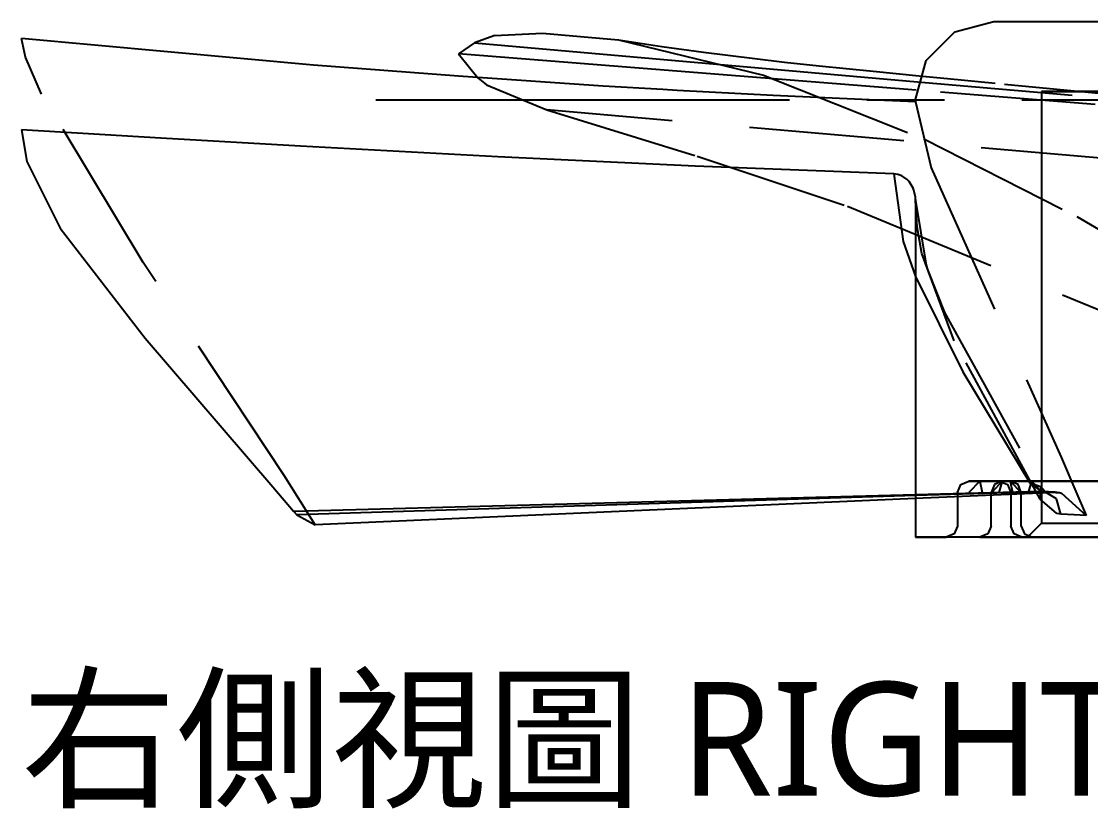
# Model space of a CAD drawing. Header units: metres. Extents: x 4 to 410, y 10 to 287.
# Drawn here: x 106.64 to 127.33, y 104.75 to 119.98 of the extents above; entities that cross this region are included whole.
import ezdxf

# ---------------------------------------------------------------- set-up
doc = ezdxf.new("R2010")
doc.units = ezdxf.units.M
doc.linetypes.add('CENTER2', pattern=[12.5, 8, -1.5, 1.5, -1.5])
doc.linetypes.add('DASHED', pattern=[4.5, 3, -1.5])
for name, color, linetype in [('HIDDEN', 9, 'DASHED'), ('TEXT', 7, 'Continuous'), ('VISIBLE', 3, 'Continuous')]:
    doc.layers.add(name, color=color, linetype=linetype)
doc.styles.add('CHINESE', font='msjh.ttc')

msp = doc.modelspace()

# ---------------------------------------------------------------- linework, layer by layer
at = {"layer": 'CENTER2', "color": 3, "linetype": 'CENTER2'}
msp.add_line((113.501, 118.459), (182.965, 118.459), dxfattribs=at)
at = {"layer": 'HIDDEN'}
for p, q in [((123.983, 118.811), (128.07, 118.453)), ((127.419, 118.367), (123.952, 118.644)), ((128.201, 117.272), (116.808, 118.269)), ((125.771, 111.084), (125.188, 111.084)), ((125.621, 111.084), (126.189, 111.084)), ((123.941, 110.825), (126.366, 110.889)), ((126.416, 110.881), (123.941, 110.804)), ((126.658, 110.868), (123.941, 110.749)), ((125.405, 110.217), (125.405, 110.868)), ((125.988, 110.217), (125.988, 110.868))]:
    msp.add_line(p, q, dxfattribs=at)
for points in [[(125.459, 119.977), (125.531, 119.977), (125.745, 119.977), (126.098, 119.977), (126.587, 119.977), (127.205, 119.977), (127.943, 119.977), (128.794, 119.977), (129.746, 119.977), (130.788, 119.977), (131.905, 119.977), (133.085, 119.977), (134.312, 119.977), (135.571, 119.977), (136.846, 119.977)], [(111.729, 111.195), (108.998, 115.314), (107.035, 118.572), (106.725, 119.282), (106.644, 119.646)], [(118.196, 119.618), (121.002, 118.934), (124.102, 117.703), (127.066, 116.201), (129.91, 114.523), (132.123, 112.983), (133.72, 111.696), (134.298, 111.195)], [(115.477, 118.887), (115.645, 118.753)], [(115.645, 118.753), (116.808, 118.269)], [(124.014, 118.923), (124.56, 118.87), (125.481, 118.781)], [(125.665, 118.763), (128.428, 118.501)], [(136.846, 118.621), (135.674, 118.621), (134.517, 118.621), (133.39, 118.621), (132.305, 118.621), (131.278, 118.621), (130.321, 118.621), (129.446, 118.621), (128.664, 118.621), (127.985, 118.621), (127.417, 118.621), (126.968, 118.621), (126.643, 118.621), (126.447, 118.621), (126.381, 118.621)], [(123.941, 118.467), (123.941, 118.459)], [(123.941, 118.459), (123.941, 118.465)], [(123.941, 118.42), (124.245, 117.147), (126.757, 111.546)], [(116.808, 118.269), (119.717, 117.372), (122.625, 116.401), (127.978, 114.196), (131.915, 112.181), (133.903, 110.973)], [(123.941, 116.511), (124.146, 115.262), (124.178, 115.161), (124.5, 114.348), (126.372, 110.966)], [(126.355, 110.739), (124.69, 113.796), (124.064, 115.486), (123.973, 116.001), (123.941, 116.509)], [(123.941, 115.04), (124.855, 113.202), (126.151, 111.053)], [(126.757, 111.546), (127.044, 110.884)], [(112.326, 110.241), (111.729, 111.195)], [(125.188, 111.084), (125.158, 111.084), (125.13, 111.084), (125.105, 111.084), (125.082, 111.084), (125.061, 111.084), (125.042, 111.084), (125.026, 111.084), (125.011, 111.084), (124.999, 111.084), (124.989, 111.084), (124.981, 111.084), (124.976, 111.084), (124.972, 111.084), (124.971, 111.084)], [(125.621, 111.084), (125.468, 111.021), (125.405, 110.868)], [(125.621, 111.084), (125.416, 110.868)], [(125.621, 111.084), (125.554, 110.868)], [(125.568, 111.084), (125.569, 111.084), (125.572, 111.084), (125.577, 111.084), (125.584, 111.084), (125.594, 111.084), (125.605, 111.084), (125.619, 111.084), (125.634, 111.084), (125.652, 111.084), (125.672, 111.084), (125.693, 111.084), (125.717, 111.084), (125.743, 111.084), (125.771, 111.084)], [(127.878, 111.084), (127.669, 111.084), (127.466, 111.084), (127.271, 111.084), (127.083, 111.084), (126.902, 111.084), (126.728, 111.084), (126.562, 111.084), (126.404, 111.084), (126.253, 111.084), (126.111, 111.084), (125.976, 111.084), (125.85, 111.084), (125.731, 111.084), (125.621, 111.084)], [(125.771, 111.084), (125.984, 110.868)], [(125.771, 111.084), (125.816, 110.868)], [(125.988, 110.868), (125.925, 111.021), (125.771, 111.084)], [(126.189, 111.084), (126.122, 110.868)], [(126.189, 111.084), (126.293, 111.084), (126.405, 111.084), (126.525, 111.084), (126.652, 111.084), (126.787, 111.084), (126.929, 111.084), (127.079, 111.084), (127.236, 111.084), (127.399, 111.084), (127.57, 111.084), (127.748, 111.084), (127.933, 111.084), (128.124, 111.084), (128.321, 111.084)], [(126.189, 111.084), (126.394, 110.868)], [(126.151, 111.053), (126.366, 110.889)], [(126.372, 110.966), (126.151, 111.053)], [(126.355, 110.739), (126.372, 110.966)], [(126.366, 110.889), (126.416, 110.881)], [(126.372, 110.966), (126.372, 110.966)], [(126.453, 110.879), (126.431, 110.894), (126.372, 110.966)], [(126.416, 110.881), (126.658, 110.868)], [(126.447, 110.88), (126.416, 110.881)], [(126.753, 110.448), (126.671, 110.743), (126.447, 110.88)], [(126.685, 110.868), (126.646, 110.869), (126.619, 110.87), (126.59, 110.871), (126.56, 110.873), (126.539, 110.874), (126.516, 110.875), (126.447, 110.88)], [(126.447, 110.88), (126.45, 110.88), (126.452, 110.88)], [(126.452, 110.88), (126.453, 110.879)], [(127.044, 110.884), (127.246, 110.421)], [(126.678, 110.462), (126.355, 110.739)], [(126.658, 110.868), (126.685, 110.868)], [(126.685, 110.868), (126.726, 110.864), (126.769, 110.855)], [(126.769, 110.855), (127.246, 110.421)], [(126.753, 110.448), (126.678, 110.462)], [(127.014, 110.433), (126.753, 110.448)], [(127.246, 110.421), (127.014, 110.433)], [(125.405, 110.217), (125.342, 110.065), (125.188, 110)], [(125.988, 110.217), (126.05, 110.065), (126.205, 110)], [(124.762, 110), (124.65, 110), (124.546, 110), (124.45, 110), (124.362, 110), (124.282, 110), (124.211, 110), (124.148, 110), (124.093, 110), (124.047, 110), (124.009, 110), (123.979, 110), (123.958, 110), (123.945, 110), (123.941, 110)], [(125.211, 110), (125.208, 110), (125.205, 110), (125.202, 110), (125.2, 110), (125.197, 110), (125.195, 110), (125.194, 110), (125.192, 110), (125.191, 110), (125.19, 110), (125.189, 110), (125.188, 110), (125.188, 110), (125.188, 110)], [(125.188, 110), (125.189, 110), (125.195, 110), (125.203, 110), (125.215, 110), (125.231, 110), (125.249, 110), (125.27, 110), (125.295, 110), (125.322, 110), (125.351, 110), (125.382, 110), (125.416, 110), (125.451, 110), (125.487, 110)], [(127.55, 110), (127.333, 110), (127.124, 110), (126.921, 110), (126.726, 110), (126.538, 110), (126.359, 110), (126.187, 110), (126.022, 110), (125.866, 110), (125.719, 110), (125.579, 110), (125.448, 110), (125.325, 110), (125.211, 110)], [(136.846, 110), (135.927, 110), (135.013, 110), (134.107, 110), (133.216, 110), (132.344, 110), (131.494, 110), (130.671, 110), (129.88, 110), (129.124, 110), (128.407, 110), (127.733, 110), (127.105, 110), (126.527, 110), (126.002, 110)], [(126.205, 110), (126.204, 110), (126.2, 110), (126.195, 110), (126.187, 110), (126.177, 110), (126.165, 110), (126.151, 110), (126.135, 110), (126.117, 110), (126.097, 110), (126.075, 110), (126.052, 110), (126.027, 110), (126.002, 110)], [(126.002, 110), (126.003, 110), (126.006, 110), (126.011, 110), (126.018, 110), (126.027, 110), (126.038, 110), (126.051, 110), (126.066, 110), (126.083, 110), (126.101, 110), (126.122, 110), (126.145, 110), (126.17, 110), (126.197, 110)], [(126.055, 110), (126.101, 110), (126.149, 110), (126.197, 110), (126.245, 110), (126.292, 110), (126.338, 110), (126.382, 110), (126.424, 110), (126.463, 110), (126.498, 110), (126.53, 110), (126.557, 110), (126.58, 110), (126.599, 110)], [(126.197, 110), (126.198, 110), (126.199, 110), (126.2, 110), (126.201, 110), (126.202, 110), (126.202, 110), (126.203, 110), (126.203, 110), (126.204, 110), (126.204, 110), (126.205, 110), (126.205, 110), (126.205, 110), (126.205, 110)], [(126.599, 110), (126.699, 110), (126.807, 110), (126.922, 110), (127.044, 110), (127.174, 110), (127.311, 110), (127.454, 110), (127.605, 110), (127.763, 110), (127.927, 110), (128.098, 110), (128.275, 110), (128.459, 110), (128.649, 110)]]:
    msp.add_lwpolyline(points, dxfattribs=at)
at = {"layer": 'VISIBLE'}
for p, q in [((125.459, 119.977), (148.233, 119.977)), ((115.407, 119.564), (123.983, 118.811)), ((123.952, 118.644), (115.103, 119.351)), ((126.381, 118.621), (126.381, 110.271)), ((126.381, 118.621), (128.062, 118.621)), ((123.941, 118.465), (123.941, 118.42)), ((123.941, 116.531), (123.941, 110)), ((124.971, 111.084), (125.568, 111.084)), ((111.91, 110.507), (123.941, 110.825)), ((123.941, 110.804), (111.974, 110.43)), ((123.941, 110.749), (112.326, 110.241)), ((124.754, 110.868), (124.754, 110.217)), ((125.785, 110.868), (125.785, 110.217)), ((126.381, 110.271), (126.11, 110)), ((123.941, 110), (124.538, 110)), ((125.861, 110), (125.278, 110)), ((125.487, 110), (126.055, 110)), ((126.002, 110), (126.11, 110))]:
    msp.add_line(p, q, dxfattribs=at)
for points in [[(123.941, 118.467), (124.147, 119.223), (124.703, 119.775), (125.459, 119.977)], [(123.941, 118.42), (123.047, 118.459), (121.189, 118.545), (119.329, 118.642), (119.054, 118.658), (117.898, 118.726), (115.099, 118.915), (112.293, 119.133), (106.644, 119.646)], [(115.407, 119.564), (115.103, 119.351)], [(115.805, 119.706), (115.407, 119.564)], [(115.805, 119.706), (116.726, 119.751), (118.196, 119.618)], [(118.196, 119.618), (119.035, 119.491), (119.843, 119.381), (120.831, 119.256), (121.405, 119.189), (122.078, 119.117), (123.121, 119.011), (124.014, 118.923)], [(115.103, 119.351), (115.477, 118.887)], [(123.941, 118.465), (123.941, 118.467)], [(123.522, 117.028), (119.677, 117.179), (115.861, 117.359), (112.044, 117.562), (109.344, 117.716), (106.644, 117.878)], [(106.644, 117.878), (106.752, 117.266), (107.392, 115.977), (109.04, 113.85), (111.51, 110.973)], [(123.941, 116.531), (123.939, 116.58), (123.912, 116.712), (123.897, 116.75), (123.819, 116.878), (123.782, 116.916), (123.677, 116.989), (123.601, 117.017), (123.522, 117.028)], [(123.522, 117.028), (123.706, 115.721), (123.941, 115.04)], [(123.941, 116.509), (123.941, 116.531)], [(123.941, 116.531), (123.941, 116.531)], [(123.941, 116.531), (123.941, 116.511)], [(124.754, 110.868), (124.818, 111.021), (124.971, 111.084)], [(125.188, 111.084), (124.975, 110.868)], [(125.188, 111.084), (125.233, 110.868)], [(125.568, 111.084), (125.721, 111.021), (125.785, 110.868)], [(111.51, 110.973), (111.91, 110.507)], [(111.91, 110.507), (111.974, 110.43)], [(111.974, 110.43), (112.326, 110.241)], [(126.381, 110.271), (126.447, 110.271), (126.643, 110.271), (126.968, 110.271), (127.417, 110.271), (127.985, 110.271), (128.664, 110.271), (129.446, 110.271), (130.321, 110.271), (131.278, 110.271), (132.305, 110.271), (133.39, 110.271), (134.517, 110.271), (135.674, 110.271), (136.846, 110.271)], [(124.754, 110.217), (124.691, 110.064), (124.538, 110)], [(126.002, 110), (125.848, 110.064), (125.785, 110.217)], [(124.762, 110), (124.731, 110), (124.702, 110), (124.676, 110), (124.652, 110), (124.63, 110), (124.611, 110), (124.594, 110), (124.579, 110), (124.566, 110), (124.556, 110), (124.548, 110), (124.542, 110), (124.539, 110), (124.538, 110)], [(126.002, 110), (125.896, 110), (125.792, 110), (125.692, 110), (125.594, 110), (125.498, 110), (125.406, 110), (125.315, 110), (125.228, 110), (125.143, 110), (125.062, 110), (124.982, 110), (124.906, 110), (124.833, 110), (124.762, 110)], [(125.278, 110), (125.229, 110), (125.18, 110), (125.131, 110), (125.083, 110), (125.036, 110), (124.991, 110), (124.948, 110), (124.909, 110), (124.873, 110), (124.841, 110), (124.814, 110), (124.791, 110), (124.774, 110), (124.762, 110)], [(126.002, 110), (125.992, 110), (125.983, 110), (125.973, 110), (125.964, 110), (125.954, 110), (125.944, 110), (125.934, 110), (125.924, 110), (125.914, 110), (125.903, 110), (125.893, 110), (125.882, 110), (125.872, 110), (125.861, 110)], [(126.11, 110), (126.177, 110), (126.379, 110), (126.712, 110), (127.173, 110), (127.756, 110), (128.452, 110), (129.254, 110), (130.152, 110), (131.134, 110), (132.188, 110), (133.3, 110), (134.457, 110), (135.644, 110), (136.846, 110)]]:
    msp.add_lwpolyline(points, dxfattribs=at)

# ---------------------------------------------------------------- texts
at = {"layer": 'TEXT', "style": 'CHINESE'}
msp.add_text('右側視圖 RIGHT VIEW', height=2.2, dxfattribs=at).set_placement((106.644, 105))

doc.saveas('drawing.dxf')
